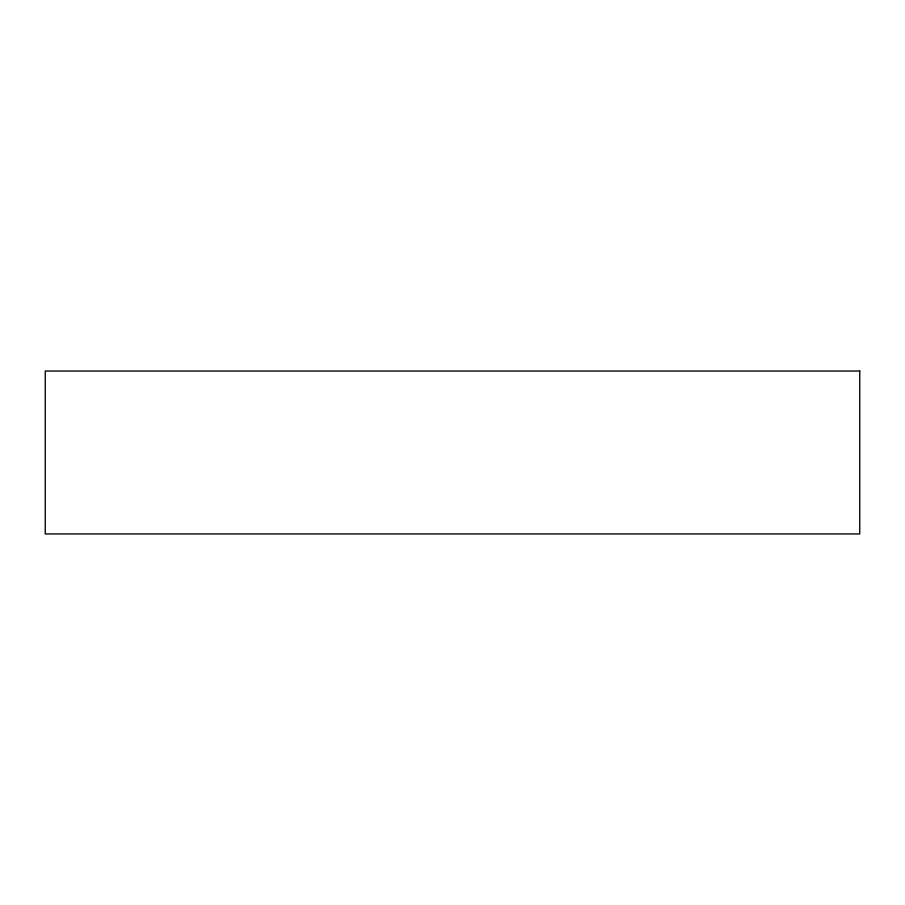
<?xml version="1.0" encoding="UTF-8"?>
<svg xmlns="http://www.w3.org/2000/svg" width="905" height="905" viewBox="0 0 905 905"><rect width="100%" height="100%" fill="white"/><g stroke="black" fill="none" stroke-linecap="round" stroke-linejoin="round"><path stroke-width="1.36" d="M859.75 371.05L45.25 371.05L45.25 533.95L859.75 533.95L859.75 371.05"/></g></svg>
